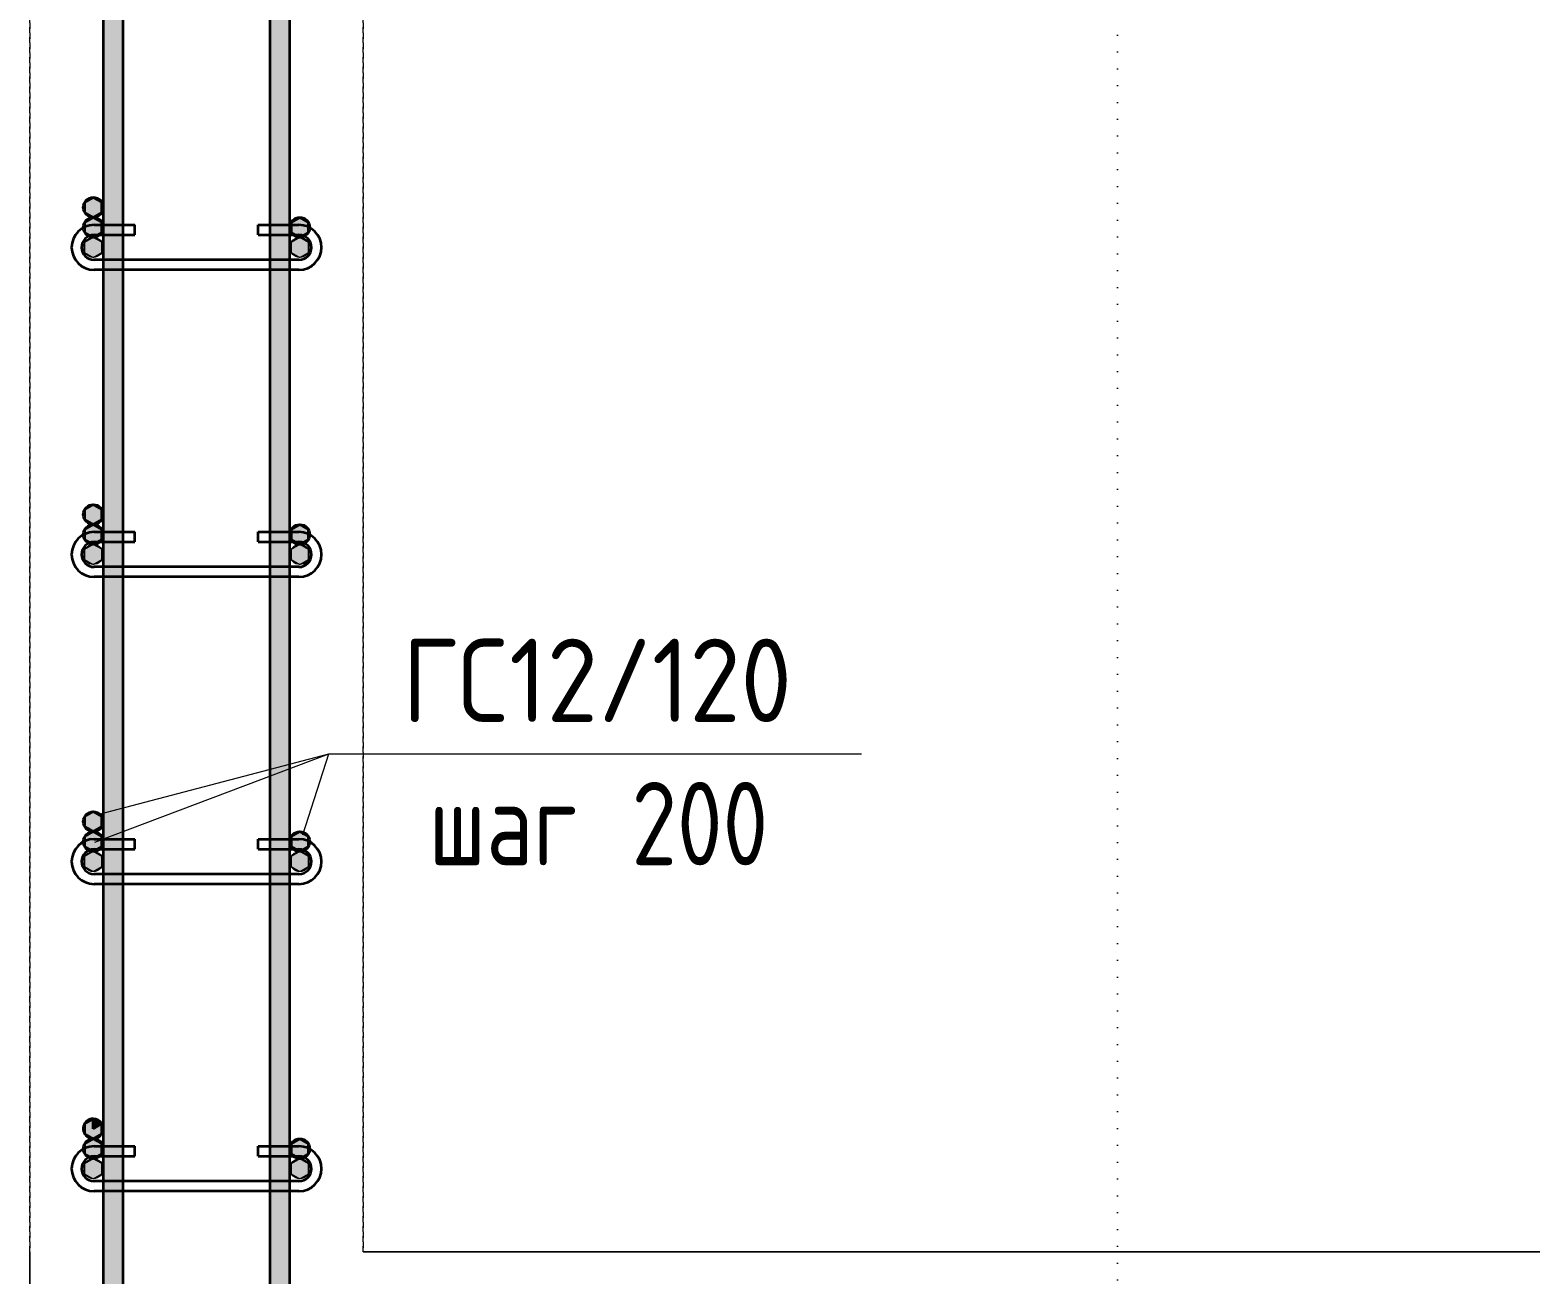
# Model space of a CAD drawing. Header units: millimetres. Extents: x 38156 to 72532, y -3741 to 33881.
# Drawn here: x 46390 to 47291, y -2733 to -1986 of the extents above; entities that cross this region are included whole.
import ezdxf

# ---------------------------------------------------------------- set-up
doc = ezdxf.new("R2010")
doc.units = ezdxf.units.MM
doc.linetypes.add('01 Штриховая _4 мм_', pattern=[6, 3.5, -2.5])
doc.linetypes.add('04 Пунктир 10мм', pattern=[10, 0, -10])
for name, color, linetype, lineweight in [('AA_Razrez', 7, 'Continuous', 9), ('AA_Vinoska', 7, 'Continuous', 9), ('AF_Stena_Опалубка', 253, 'Continuous', 20), ('KR_Armatura', 7, 'Continuous', 20), ('KR_Armatura_Tonkie', 7, 'Continuous', 20), ('KR_Fundament', 7, 'Continuous', 20)]:
    doc.layers.add(name, color=color, linetype=linetype, lineweight=lineweight)
doc.styles.add('ISOCPEUR_2', font='isocpeur.ttf', dxfattribs={"width": 0.9, "height": 50})
doc.styles.add('ISOCPEUR_3', font='isocpeur.ttf', dxfattribs={"width": 0.8, "height": 50})

# ---------------------------------------------------------------- blocks, each defined once
blk = doc.blocks.new('351_Ряд стержней П переменный шаг _НесАрм_РабПлоск_ - Тип 1-3777036-Разрез 1 Арм')
at = {"layer": 'KR_Armatura_Tonkie', "lineweight": 35}
h = blk.add_hatch(color=256, dxfattribs=at)
h.paths.add_polyline_path([(38535.26, -2914), (38536.06, -2914), (38535.86, -2786.06), (38534.3, -2788.14), (38531.17, -2795.72), (38530.08, -2804), (38530.08, -2914), (38535.12, -2914)])
h.paths.add_polyline_path([(38524.06, -2792.07), (38527.41, -2783.99), (38534.37, -2775.25), (38536.06, -2773.95), (38535.86, -828), (38524.06, -828), (38524.06, -2783.99)])
h = blk.add_hatch(color=256, dxfattribs=at)
h.paths.add_polyline_path([(38630.06, -2914), (38636.06, -2914), (38635.84, -2772.01), (38624.06, -2772.01), (38624.27, -2914), (38628.51, -2914)])
h.paths.add_polyline_path([(38625.82, -2763.99), (38636.06, -2763.99), (38635.84, -828), (38624.06, -828), (38624.27, -2763.99), (38624.93, -2763.99)])
for p, q in [((38524.06, -828), (38524.06, -2914)), ((38524.06, -828), (38524.06, -2914)), ((38524.06, -828), (38524.06, -2914)), ((38536.06, -2914), (38536.06, -828)), ((38536.06, -2914), (38536.06, -828)), ((38536.06, -2914), (38536.06, -828)), ((38624.06, -828), (38624.06, -2914)), ((38624.06, -828), (38624.06, -2914)), ((38624.06, -828), (38624.06, -2914)), ((38636.06, -2914), (38636.06, -828)), ((38636.06, -2914), (38636.06, -828)), ((38636.06, -2914), (38636.06, -828))]:
    blk.add_line(p, q, dxfattribs=at)
blk = doc.blocks.new('042_М_Арматуры - Диам длина поз _ Комментарий-2260297-Разрез 1 Арм')
at = {"layer": 'AA_Vinoska'}
blk.add_line((38724.46, -948.06), (39044.46, -948.06), dxfattribs=at)

msp = doc.modelspace()

# ---------------------------------------------------------------- hatches: boundary and pattern name
at = {"layer": 'KR_Armatura'}
h = msp.add_hatch(color=256, dxfattribs=at)
edge = h.paths.add_edge_path()
edge.add_arc((46428.1354, -2116.8), 6, 0, 360)
for points in [[(46428.1354, -2122.8), (46433.3316, -2119.8), (46433.1713, -2113.7074), (46428.1354, -2110.8), (46422.9393, -2113.8), (46422.9393, -2119.8)], [(46552.1354, -2122.8), (46557.3316, -2119.8), (46557.3316, -2113.8), (46552.1354, -2110.8), (46546.9393, -2113.8), (46546.9393, -2119.8)], [(46428.1354, -2307.2), (46433.3316, -2304.2), (46433.1713, -2298.1074), (46428.1354, -2295.2), (46422.9393, -2298.2), (46422.9393, -2304.2)], [(46552.1354, -2307.2), (46557.3316, -2304.2), (46557.3316, -2298.2), (46552.1354, -2295.2), (46546.9393, -2298.2), (46546.9393, -2304.2)], [(46428.1354, -2491.6), (46433.3316, -2488.6), (46433.1713, -2482.5074), (46428.1354, -2479.6), (46422.9393, -2482.6), (46422.9393, -2488.6)], [(46552.1354, -2491.6), (46557.3316, -2488.6), (46557.3316, -2482.6), (46552.1354, -2479.6), (46546.9393, -2482.6), (46546.9393, -2488.6)], [(46428.1354, -2676), (46433.3316, -2673), (46433.1713, -2666.9074), (46428.1354, -2664), (46422.9393, -2667), (46422.9393, -2673)], [(46552.1354, -2676), (46557.3316, -2673), (46557.3316, -2667), (46552.1354, -2664), (46546.9393, -2667), (46546.9393, -2673)]]:
    msp.add_hatch(color=256, dxfattribs=at).paths.add_polyline_path(points)
h = msp.add_hatch(color=256, dxfattribs=at)
edge = h.paths.add_edge_path()
edge.add_arc((46552.1354, -2116.8), 6, 0, 360)
h = msp.add_hatch(color=256, dxfattribs=at)
edge = h.paths.add_edge_path()
edge.add_arc((46428.1354, -2301.2), 6, 0, 360)
h = msp.add_hatch(color=256, dxfattribs=at)
edge = h.paths.add_edge_path()
edge.add_arc((46552.1354, -2301.2), 6, 0, 360)
h = msp.add_hatch(color=256, dxfattribs=at)
edge = h.paths.add_edge_path()
edge.add_arc((46428.1354, -2485.6), 6, 0, 360)
h = msp.add_hatch(color=256, dxfattribs=at)
edge = h.paths.add_edge_path()
edge.add_arc((46552.1354, -2485.6), 6, 0, 360)
h = msp.add_hatch(color=256, dxfattribs=at)
edge = h.paths.add_edge_path()
edge.add_arc((46428.1354, -2670), 6, 0, 360)
h = msp.add_hatch(color=256, dxfattribs=at)
edge = h.paths.add_edge_path()
edge.add_arc((46552.1354, -2670), 6, 0, 360)
at = {"layer": 'KR_Armatura_Tonkie', "lineweight": 35}
h = msp.add_hatch(color=256, dxfattribs=at)
edge = h.paths.add_edge_path()
edge.add_arc((46428.1354, -2092.8), 6, 0, 360)
for points in [[(46428.1354, -2098.8), (46433.3316, -2095.8), (46433.1713, -2089.7074), (46428.1354, -2086.8), (46422.9393, -2089.8), (46422.9393, -2095.8)], [(46428.1354, -2110.8), (46433.3316, -2107.8), (46433.1713, -2101.7074), (46428.1354, -2098.8), (46422.9393, -2101.8), (46422.9393, -2107.8)], [(46552.1354, -2110.8), (46557.3316, -2107.8), (46557.3316, -2101.8), (46552.1354, -2098.8), (46546.9393, -2101.8), (46546.9393, -2107.8)], [(46428.1354, -2283.2), (46433.3316, -2280.2), (46433.1713, -2274.1074), (46428.1354, -2271.2), (46422.9393, -2274.2), (46422.9393, -2280.2)], [(46428.1354, -2295.2), (46433.3316, -2292.2), (46433.1713, -2286.1074), (46428.1354, -2283.2), (46422.9393, -2286.2), (46422.9393, -2292.2)], [(46552.1354, -2295.2), (46557.3316, -2292.2), (46557.3316, -2286.2), (46552.1354, -2283.2), (46546.9393, -2286.2), (46546.9393, -2292.2)], [(46428.1354, -2467.6), (46433.3316, -2464.6), (46433.1713, -2458.5074), (46428.1354, -2455.6), (46422.9393, -2458.6), (46422.9393, -2464.6), (46424.992, -2465.7852)], [(46428.1354, -2479.6), (46433.3316, -2476.6), (46433.1713, -2470.5074), (46428.1354, -2467.6), (46422.9393, -2470.6), (46422.9393, -2476.6)], [(46552.1354, -2479.6), (46557.3316, -2476.6), (46557.3316, -2470.6), (46552.1354, -2467.6), (46546.9393, -2470.6), (46546.9393, -2476.6)], [(46428.1354, -2652), (46433.3316, -2649), (46433.1713, -2642.9076), (46428.1354, -2640), (46422.9393, -2643), (46422.9393, -2649)], [(46428.1354, -2664), (46433.3316, -2661), (46433.1713, -2654.9074), (46428.1354, -2652), (46422.9393, -2655), (46422.9393, -2661)], [(46552.1354, -2664), (46557.3316, -2661), (46557.3316, -2655), (46552.1354, -2652), (46546.9393, -2655), (46546.9393, -2661)]]:
    msp.add_hatch(color=256, dxfattribs=at).paths.add_polyline_path(points)
h = msp.add_hatch(color=256, dxfattribs=at)
edge = h.paths.add_edge_path()
edge.add_arc((46428.1354, -2104.8), 6, 0, 360)
h = msp.add_hatch(color=256, dxfattribs=at)
edge = h.paths.add_edge_path()
edge.add_arc((46552.1354, -2104.8), 6, 0, 360)
h = msp.add_hatch(color=256, dxfattribs=at)
edge = h.paths.add_edge_path()
edge.add_arc((46428.1354, -2277.2), 6, 0, 360)
h = msp.add_hatch(color=256, dxfattribs=at)
edge = h.paths.add_edge_path()
edge.add_arc((46428.1354, -2289.2), 6, 0, 360)
h = msp.add_hatch(color=256, dxfattribs=at)
edge = h.paths.add_edge_path()
edge.add_arc((46552.1354, -2289.2), 6, 0, 360)
h = msp.add_hatch(color=256, dxfattribs=at)
edge = h.paths.add_edge_path()
edge.add_arc((46428.1354, -2461.6), 6, 0, 360)
h = msp.add_hatch(color=256, dxfattribs=at)
edge = h.paths.add_edge_path()
edge.add_arc((46428.1354, -2473.6), 6, 0, 360)
h = msp.add_hatch(color=256, dxfattribs=at)
edge = h.paths.add_edge_path()
edge.add_arc((46552.1354, -2473.6), 6, 0, 360)
h = msp.add_hatch(color=256, dxfattribs=at)
edge = h.paths.add_edge_path()
edge.add_arc((46428.1354, -2646), 6, 90, 391.8485085)
edge.add_line((46433.2321, -2642.8339), (46428.1354, -2646))
edge.add_line((46428.1354, -2646), (46428.1354, -2640))
h = msp.add_hatch(color=256, dxfattribs=at)
edge = h.paths.add_edge_path()
edge.add_arc((46428.1354, -2646), 6, 31.851106, 90)
edge.add_line((46428.1354, -2640), (46428.1354, -2646))
edge.add_line((46428.1354, -2646), (46433.2319, -2642.8337))
h = msp.add_hatch(color=256, dxfattribs=at)
edge = h.paths.add_edge_path()
edge.add_arc((46428.1354, -2658), 6, 0, 360)
h = msp.add_hatch(color=256, dxfattribs=at)
edge = h.paths.add_edge_path()
edge.add_arc((46552.1354, -2658), 6, 0, 360)

# ---------------------------------------------------------------- linework, layer by layer
at = {"layer": 'AA_Razrez', "linetype": '04 Пунктир 10мм'}
msp.add_line((47043.1813, -595.53), (47043.1813, -3234.2786), dxfattribs=at)
at = {"layer": 'AA_Vinoska'}
for p in [(46429.1279, -2473.974), (46431.6007, -2457.1161), (46553.9739, -2469.5091)]:
    msp.add_line(p, (46569.4644, -2420.8767), dxfattribs=at)
at = {"layer": 'AF_Stena_Опалубка', "linetype": '01 Штриховая _4 мм_'}
for p, q in [((46390.1354, -2720), (46390.1354, -800)), ((46390.1354, -800), (46390.1354, -2720)), ((46590.1354, -800), (46590.1354, -2720)), ((46590.1354, -2720), (46590.1354, -800))]:
    msp.add_line(p, q, dxfattribs=at)
at = {"layer": 'KR_Armatura'}
for p, q in [((46428.1354, -2110.8), (46422.9393, -2113.8)), ((46422.9393, -2113.8), (46422.9393, -2119.8)), ((46433.1713, -2113.7074), (46428.1354, -2110.8)), ((46433.3316, -2119.8), (46433.1713, -2113.7074)), ((46552.1354, -2110.8), (46546.9393, -2113.8)), ((46546.9393, -2113.8), (46546.9393, -2119.8)), ((46557.3316, -2113.8), (46552.1354, -2110.8)), ((46557.3316, -2119.8), (46557.3316, -2113.8)), ((46422.9393, -2119.8), (46428.1354, -2122.8)), ((46428.1354, -2122.8), (46433.3316, -2119.8)), ((46546.9393, -2119.8), (46552.1354, -2122.8)), ((46552.1354, -2122.8), (46557.3316, -2119.8)), ((46428.1354, -2295.2), (46422.9393, -2298.2)), ((46433.1713, -2298.1074), (46428.1354, -2295.2)), ((46552.1354, -2295.2), (46546.9393, -2298.2)), ((46557.3316, -2298.2), (46552.1354, -2295.2)), ((46422.9393, -2298.2), (46422.9393, -2304.2)), ((46422.9393, -2304.2), (46428.1354, -2307.2)), ((46428.1354, -2307.2), (46433.3316, -2304.2)), ((46433.3316, -2304.2), (46433.1713, -2298.1074)), ((46546.9393, -2298.2), (46546.9393, -2304.2)), ((46546.9393, -2304.2), (46552.1354, -2307.2)), ((46552.1354, -2307.2), (46557.3316, -2304.2)), ((46557.3316, -2304.2), (46557.3316, -2298.2)), ((46428.1354, -2479.6), (46422.9393, -2482.6)), ((46422.9393, -2482.6), (46422.9393, -2488.6)), ((46433.1713, -2482.5074), (46428.1354, -2479.6)), ((46433.3316, -2488.6), (46433.1713, -2482.5074)), ((46552.1354, -2479.6), (46546.9393, -2482.6)), ((46546.9393, -2482.6), (46546.9393, -2488.6)), ((46557.3316, -2482.6), (46552.1354, -2479.6)), ((46557.3316, -2488.6), (46557.3316, -2482.6)), ((46422.9393, -2488.6), (46428.1354, -2491.6)), ((46428.1354, -2491.6), (46433.3316, -2488.6)), ((46546.9393, -2488.6), (46552.1354, -2491.6)), ((46552.1354, -2491.6), (46557.3316, -2488.6)), ((46428.1354, -2664), (46422.9393, -2667)), ((46433.1713, -2666.9074), (46428.1354, -2664)), ((46552.1354, -2664), (46546.9393, -2667)), ((46557.3316, -2667), (46552.1354, -2664)), ((46422.9393, -2667), (46422.9393, -2673)), ((46422.9393, -2673), (46428.1354, -2676)), ((46428.1354, -2676), (46433.3316, -2673)), ((46433.3316, -2673), (46433.1713, -2666.9074)), ((46546.9393, -2667), (46546.9393, -2673)), ((46546.9393, -2673), (46552.1354, -2676)), ((46552.1354, -2676), (46557.3316, -2673)), ((46557.3316, -2673), (46557.3316, -2667))]:
    msp.add_line(p, q, dxfattribs=at)
for centre in [(46428.1354, -2116.8), (46552.1354, -2116.8), (46428.1354, -2301.2), (46552.1354, -2301.2), (46428.1354, -2485.6), (46552.1354, -2485.6), (46428.1354, -2670), (46552.1354, -2670)]:
    msp.add_circle(centre, 6, dxfattribs=at)
at = {"layer": 'KR_Armatura_Tonkie', "lineweight": 35}
for p, q in [((46428.1354, -2086.8), (46422.9393, -2089.8)), ((46433.1713, -2089.7074), (46428.1354, -2086.8)), ((46422.9393, -2089.8), (46422.9393, -2095.8)), ((46422.9393, -2095.8), (46428.1354, -2098.8)), ((46428.1354, -2098.8), (46433.3316, -2095.8)), ((46433.3316, -2095.8), (46433.1713, -2089.7074)), ((46428.1354, -2098.8), (46422.9393, -2101.8)), ((46422.9393, -2101.8), (46422.9393, -2107.8)), ((46433.1713, -2101.7074), (46428.1354, -2098.8)), ((46428.6354, -2103.3), (46453.1487, -2103.3)), ((46433.3316, -2107.8), (46433.1713, -2101.7074)), ((46453.1487, -2109.3), (46453.1487, -2103.3)), ((46527.1221, -2103.3), (46551.6354, -2103.3)), ((46527.1221, -2109.3), (46527.1221, -2103.3)), ((46552.1354, -2098.8), (46546.9393, -2101.8)), ((46546.9393, -2101.8), (46546.9393, -2107.8)), ((46557.3316, -2101.8), (46552.1354, -2098.8)), ((46557.3316, -2107.8), (46557.3316, -2101.8)), ((46422.9393, -2107.8), (46428.1354, -2110.8)), ((46428.1354, -2110.8), (46433.3316, -2107.8)), ((46428.6354, -2109.3), (46453.1487, -2109.3)), ((46527.1221, -2109.3), (46551.6354, -2109.3)), ((46546.9393, -2107.8), (46552.1354, -2110.8)), ((46552.1354, -2110.8), (46557.3316, -2107.8)), ((46551.6354, -2124.3), (46428.6354, -2124.3)), ((46551.6354, -2130.3), (46428.6354, -2130.3)), ((46428.1354, -2271.2), (46422.9393, -2274.2)), ((46422.9393, -2274.2), (46422.9393, -2280.2)), ((46433.1713, -2274.1074), (46428.1354, -2271.2)), ((46433.3316, -2280.2), (46433.1713, -2274.1074)), ((46422.9393, -2280.2), (46428.1354, -2283.2)), ((46428.1354, -2283.2), (46422.9393, -2286.2)), ((46422.9393, -2286.2), (46422.9393, -2292.2)), ((46428.1354, -2283.2), (46433.3316, -2280.2)), ((46433.1713, -2286.1074), (46428.1354, -2283.2)), ((46433.3316, -2292.2), (46433.1713, -2286.1074)), ((46552.1354, -2283.2), (46546.9393, -2286.2)), ((46546.9393, -2286.2), (46546.9393, -2292.2)), ((46557.3316, -2286.2), (46552.1354, -2283.2)), ((46557.3316, -2292.2), (46557.3316, -2286.2)), ((46422.9393, -2292.2), (46428.1354, -2295.2)), ((46428.1354, -2295.2), (46433.3316, -2292.2)), ((46428.6354, -2287.7), (46453.1487, -2287.7)), ((46428.6354, -2293.7), (46453.1487, -2293.7)), ((46453.1487, -2293.7), (46453.1487, -2287.7)), ((46527.1221, -2287.7), (46551.6354, -2287.7)), ((46527.1221, -2293.7), (46527.1221, -2287.7)), ((46527.1221, -2293.7), (46551.6354, -2293.7)), ((46546.9393, -2292.2), (46552.1354, -2295.2)), ((46552.1354, -2295.2), (46557.3316, -2292.2)), ((46551.6354, -2308.7), (46428.6354, -2308.7)), ((46551.6354, -2314.7), (46428.6354, -2314.7)), ((46428.1354, -2455.6), (46422.9393, -2458.6)), ((46422.9393, -2458.6), (46422.9393, -2464.6)), ((46433.1713, -2458.5074), (46428.1354, -2455.6)), ((46433.3316, -2464.6), (46433.1713, -2458.5074)), ((46422.9393, -2464.6), (46424.992, -2465.7852)), ((46428.1354, -2467.6), (46422.9393, -2470.6)), ((46424.992, -2465.7852), (46428.1354, -2467.6)), ((46428.1354, -2467.6), (46433.3316, -2464.6)), ((46433.1713, -2470.5074), (46428.1354, -2467.6)), ((46552.1354, -2467.6), (46546.9393, -2470.6)), ((46557.3316, -2470.6), (46552.1354, -2467.6)), ((46422.9393, -2470.6), (46422.9393, -2476.6)), ((46422.9393, -2476.6), (46428.1354, -2479.6)), ((46428.1354, -2479.6), (46433.3316, -2476.6)), ((46428.6354, -2472.1), (46453.1487, -2472.1)), ((46433.3316, -2476.6), (46433.1713, -2470.5074)), ((46453.1487, -2478.1), (46453.1487, -2472.1)), ((46527.1221, -2472.1), (46551.6354, -2472.1)), ((46527.1221, -2478.1), (46527.1221, -2472.1)), ((46546.9393, -2470.6), (46546.9393, -2476.6)), ((46546.9393, -2476.6), (46552.1354, -2479.6)), ((46552.1354, -2479.6), (46557.3316, -2476.6)), ((46557.3316, -2476.6), (46557.3316, -2470.6)), ((46428.6354, -2478.1), (46453.1487, -2478.1)), ((46527.1221, -2478.1), (46551.6354, -2478.1)), ((46551.6354, -2493.1), (46428.6354, -2493.1)), ((46551.6354, -2499.1), (46428.6354, -2499.1)), ((46428.1354, -2640), (46422.9393, -2643)), ((46422.9393, -2643), (46422.9393, -2649)), ((46433.1713, -2642.9076), (46428.1354, -2640)), ((46428.1354, -2646), (46428.1354, -2640)), ((46428.1354, -2640), (46428.1354, -2646)), ((46428.1354, -2646), (46433.2319, -2642.8337)), ((46433.2321, -2642.8339), (46428.1354, -2646)), ((46433.3316, -2649), (46433.1713, -2642.9076)), ((46422.9393, -2649), (46428.1354, -2652)), ((46428.1354, -2652), (46422.9393, -2655)), ((46422.9393, -2655), (46422.9393, -2661)), ((46428.1354, -2652), (46433.3316, -2649)), ((46433.1713, -2654.9074), (46428.1354, -2652)), ((46428.6354, -2656.5), (46453.1487, -2656.5)), ((46433.3316, -2661), (46433.1713, -2654.9074)), ((46453.1487, -2662.5), (46453.1487, -2656.5)), ((46527.1221, -2656.5), (46551.6354, -2656.5)), ((46527.1221, -2662.5), (46527.1221, -2656.5)), ((46552.1354, -2652), (46546.9393, -2655)), ((46546.9393, -2655), (46546.9393, -2661)), ((46557.3316, -2655), (46552.1354, -2652)), ((46557.3316, -2661), (46557.3316, -2655)), ((46422.9393, -2661), (46428.1354, -2664)), ((46428.1354, -2664), (46433.3316, -2661)), ((46428.6354, -2662.5), (46453.1487, -2662.5)), ((46527.1221, -2662.5), (46551.6354, -2662.5)), ((46546.9393, -2661), (46552.1354, -2664)), ((46552.1354, -2664), (46557.3316, -2661)), ((46551.6354, -2677.5), (46428.6354, -2677.5)), ((46551.6354, -2683.5), (46428.6354, -2683.5))]:
    msp.add_line(p, q, dxfattribs=at)
for centre in [(46428.1354, -2092.8), (46428.1354, -2104.8), (46552.1354, -2104.8), (46428.1354, -2277.2), (46428.1354, -2289.2), (46552.1354, -2289.2), (46428.1354, -2461.6), (46428.1354, -2473.6), (46552.1354, -2473.6), (46428.1354, -2658), (46552.1354, -2658)]:
    msp.add_circle(centre, 6, dxfattribs=at)
for centre, radius, start, end in [((46428.6354, -2116.8), 13.5, 90, 270), ((46551.6354, -2116.8), 13.5, 270, 90), ((46428.6354, -2116.8), 7.5, 90, 270), ((46551.6354, -2116.8), 7.5, 270, 90), ((46428.6354, -2301.2), 13.5, 90, 270), ((46428.6354, -2301.2), 7.5, 90, 270), ((46551.6354, -2301.2), 13.5, 270, 90), ((46551.6354, -2301.2), 7.5, 270, 90), ((46428.6354, -2485.6), 13.5, 90, 270), ((46551.6354, -2485.6), 13.5, 270, 90), ((46428.6354, -2485.6), 7.5, 90, 270), ((46551.6354, -2485.6), 7.5, 270, 90), ((46428.1354, -2646), 6, 90, 31.8485085), ((46428.1354, -2646), 6, 31.851106, 90), ((46428.6354, -2670), 13.5, 90, 270), ((46551.6354, -2670), 13.5, 270, 90), ((46428.6354, -2670), 7.5, 90, 270), ((46551.6354, -2670), 7.5, 270, 90)]:
    msp.add_arc(centre, radius, start, end, dxfattribs=at)
at = {"layer": 'KR_Fundament'}
for p, q in [((46390.1354, -3020), (46390.1354, -2720)), ((46390.1354, -2720), (46390.1354, -3020)), ((46590.1354, -2720), (52350.1354, -2720)), ((52350.1354, -2720), (46590.1354, -2720))]:
    msp.add_line(p, q, dxfattribs=at)

# ---------------------------------------------------------------- block references
at = {"layer": 'AA_Vinoska'}
msp.add_blockref('042_М_Арматуры - Диам длина поз _ Комментарий-2260297-Разрез 1 Арм', (7845.0002, -1472.8163), dxfattribs=at)
at = {"layer": 'KR_Armatura_Tonkie', "lineweight": 35}
msp.add_blockref('351_Ряд стержней П переменный шаг _НесАрм_РабПлоск_ - Тип 1-3777036-Разрез 1 Арм', (7910.0738, 0), dxfattribs=at)

# ---------------------------------------------------------------- texts
at = {"layer": 'AA_Vinoska', "char_height": 50, "attachment_point": 1}
for s, insert, width, style in [('ГС', (46613.5572, -2351.7946), 77.924025, 'ISOCPEUR_2'), ('12/120', (46677.8509, -2351.7946), 210.683475, 'ISOCPEUR_2'), (' 200', (46725.8055, -2437.7757), 133.4008, 'ISOCPEUR_3'), ('шаг', (46629.4972, -2437.7757), 116.7257, 'ISOCPEUR_3')]:
    msp.add_mtext(s, dxfattribs=dict(at, insert=insert, width=width, style=style))

doc.saveas('drawing.dxf')
